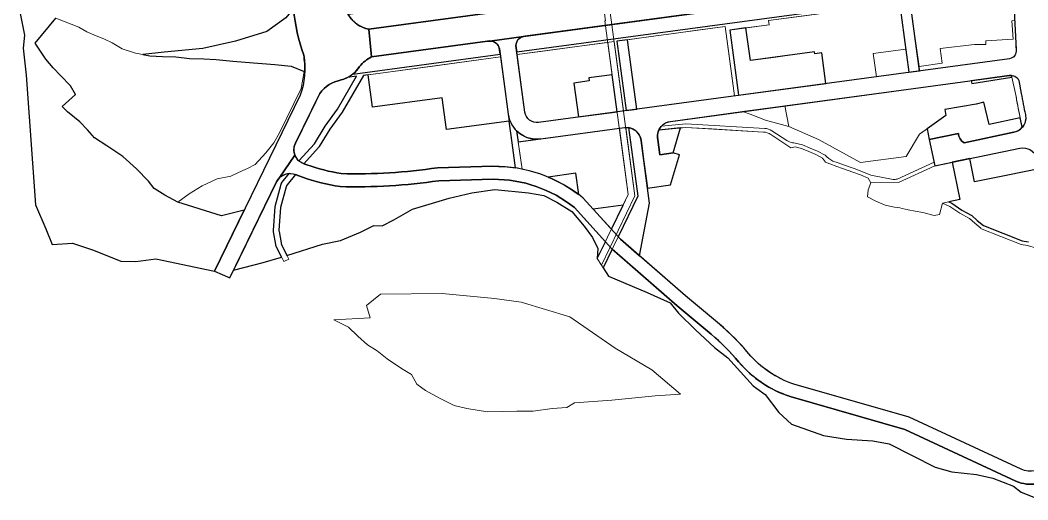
# Model space of a CAD drawing. Header units: metres. Extents: x 459130 to 460115, y 2977178 to 2978387.
# Drawn here: x 459146 to 459689, y 2977178 to 2977437 of the extents above; entities that cross this region are included whole.
import ezdxf

# ---------------------------------------------------------------- set-up
doc = ezdxf.new("R2010")
doc.units = ezdxf.units.M
doc.header["$MEASUREMENT"] = 0
for name, color, linetype, lineweight, true_color in [('AMENITIES', 7, 'Continuous', 0, 0xa9c7db), ('CHHUZHING PLOT', 7, 'Continuous', 0, 0xf8f591), ('PROPOSED STREAM', 7, 'Continuous', 0, 0xbee8ff), ('REGISTERED PLOT', 7, 'Continuous', 0, 0xf2eadb)]:
    doc.layers.add(name, color=color, linetype=linetype, lineweight=lineweight, true_color=true_color)
for name, color, linetype, lineweight in [('FOOTPATH', 42, 'Continuous', 0), ('FOREST AND STEEP SLOPE', 74, 'Continuous', 0), ('PARKING', 253, 'Continuous', 0), ('ROAD', 7, 'Continuous', 30)]:
    doc.layers.add(name, color=color, linetype=linetype, lineweight=lineweight)
doc.layers.add('OPEN SPACE WITHIN SETTLEMENTS', color=7, linetype='Continuous', true_color=0x94bd10)
doc.layers.add('PROPOSED SERVICES', color=7, linetype='Continuous', true_color=0xc2adcc)

msp = doc.modelspace()

# ---------------------------------------------------------------- linework, layer by layer
at = {"layer": 'AMENITIES', "elevation": -10223.16}
msp.add_lwpolyline([(459297.4, 2977396.48, 0.07624), (459299.84, 2977409.07), (459299.48, 2977409.24), (459297.82, 2977399.97), (459286.23, 2977376.07), (459283.08, 2977370.69), (459278.76, 2977365.44), (459273.17, 2977359.15), (459268.95, 2977356.9), (459266.46, 2977355.74), (459259.95, 2977352.75), (459252.64, 2977351.25), (459244.57, 2977347.51), (459237.55, 2977343.16), (459231.36, 2977338.82), (459254.91, 2977331.46), (459267.19, 2977334.5)], format="xyb", close=True, dxfattribs=at)
at = {"layer": 'CHHUZHING PLOT', "elevation": -10223.16}
msp.add_lwpolyline([(459266.46, 2977355.74), (459259.95, 2977352.75), (459252.64, 2977351.25), (459244.57, 2977347.51), (459237.55, 2977343.16), (459231.36, 2977338.82), (459224.4, 2977342.57), (459218.72, 2977346.18), (459215.55, 2977350.1), (459209.07, 2977356.73), (459201.78, 2977363.37), (459193.12, 2977369.21), (459186.54, 2977373.4), (459182.79, 2977377.8), (459178.67, 2977382.03), (459171.95, 2977387.46), (459169.11, 2977390.33), (459176.27, 2977396.76), (459173.66, 2977401.49), (459168.33, 2977406.94), (459164.26, 2977411.09), (459160.21, 2977415.9), (459154.6, 2977424.56), (459165.74, 2977438.03), (459178.11, 2977433.17), (459182.3, 2977430.61), (459187.43, 2977428.41), (459191.59, 2977426.72), (459196.09, 2977424.61), (459201.44, 2977421.36), (459208.59, 2977419.07), (459216.26, 2977417.65), (459223.13, 2977417.28), (459230.37, 2977417.13), (459237.73, 2977416.22), (459245.47, 2977416.02), (459252.08, 2977415.6), (459260.99, 2977414.77), (459267.67, 2977414.22), (459283.62, 2977413.06), (459292.5, 2977412.02), (459299.48, 2977409.24), (459297.82, 2977399.97), (459286.23, 2977376.07), (459283.08, 2977370.69), (459278.76, 2977365.44), (459273.17, 2977359.15), (459268.95, 2977356.9)], close=True, dxfattribs=at)
msp.add_lwpolyline([(459694.15, 2977314.04), (459689.36, 2977315.4), (459685.84, 2977315.94), (459664.02, 2977324.62), (459664.09, 2977324.8), (459660.84, 2977327.42), (459658.07, 2977329.98), (459652.76, 2977332.76), (459647.42, 2977336.48), (459643.53, 2977338.23), (459641.86, 2977332.11), (459638.94, 2977331.5), (459632.94, 2977333.12), (459628.77, 2977333.99), (459624.89, 2977334.7), (459621.7, 2977335.37), (459620.5, 2977335.63), (459617.64, 2977336.01), (459612.59, 2977337.08), (459607.57, 2977339.23), (459603.05, 2977341.62), (459603.34, 2977345.36), (459604.9, 2977349.09), (459603.41, 2977351.69), (459599.26, 2977353.41), (459595.23, 2977354.96), (459589.51, 2977356.94), (459586.53, 2977358.01), (459582.69, 2977359.45), (459580.37, 2977360.39), (459578.86, 2977362.53), (459575.23, 2977364.42), (459571.36, 2977366.02), (459567.42, 2977367.72), (459564.06, 2977368.52), (459561.83, 2977368.12), (459550.92, 2977375.28, 0.131394), (459547, 2977376.58), (459519.23, 2977378.21), (459505.16, 2977379.04), (459502.29, 2977378.75), (459498.35, 2977365.32), (459501.69, 2977364.34), (459496.91, 2977348.04), (459484.54, 2977346.34), (459485.64, 2977338.19), (459480.28, 2977309.74), (459504.95, 2977288.19), (459523.35, 2977272.95, -0.039488), (459539.14, 2977257.01, 0.125504), (459561.01, 2977241.51, 0.011892), (459563.44, 2977240.64), (459617.21, 2977225.24), (459625.57, 2977222.84), (459685.86, 2977194.78, 0.330798), (459699.88, 2977197.67)], format="xyb", dxfattribs=at)
at = {"layer": 'FOOTPATH'}
for points in [[(459550.05, 2977434.37), (459549.75, 2977436.62), (459676.93, 2977453.82), (459676.93, 2977453.82), (459675.64, 2977455.15), (459414.04, 2977419.78), (459414.24, 2977418.29), (459466.47, 2977425.35), (459471.53, 2977387.95), (459473.01, 2977388.15), (459467.95, 2977425.55), (459526.38, 2977433.45), (459531.41, 2977396.05), (459533.6, 2977396.35), (459528.85, 2977431.51)], [(459474.26, 2977378.93), (459472.74, 2977379), (459477.71, 2977342.18), (459459.67, 2977304.86), (459460.61, 2977303.36), (459479.26, 2977341.94)]]:
    msp.add_lwpolyline(points, close=True, dxfattribs=at)
for points in [[(459313.36, 2977378.12), (459319.92, 2977387.3), (459331.55, 2977407.11), (459405.32, 2977417.08), (459405.12, 2977418.57), (459325.72, 2977407.83), (459322.8, 2977405.92), (459327.77, 2977406.6), (459317.4, 2977388.94), (459310.86, 2977379.77), (459305.06, 2977370.29), (459296.67, 2977360.99), (459299.32, 2977359.44), (459307.29, 2977368.28, 0.046372), (459307.62, 2977368.72)], [(459413.93, 2977377.22, -0.164787), (459409.51, 2977386.12), (459413.42, 2977357.2, -0.011861), (459416.99, 2977356.55)], [(459505.12, 2977381.04), (459491.97, 2977379.73), (459490.57, 2977377.58), (459505.16, 2977379.04), (459547, 2977376.58, -0.131394), (459550.92, 2977375.28), (459561.83, 2977368.12), (459564.06, 2977368.52), (459567.42, 2977367.72), (459571.36, 2977366.02), (459575.23, 2977364.42), (459578.86, 2977362.53), (459580.39, 2977360.38), (459582.69, 2977359.45), (459586.53, 2977358.01), (459589.51, 2977356.94), (459595.23, 2977354.96), (459599.26, 2977353.41), (459603.41, 2977351.69), (459604.9, 2977349.09), (459619.75, 2977349.32), (459639.31, 2977358.3), (459638.89, 2977360.3), (459619.05, 2977351.21, -0.103642), (459616.93, 2977351.02), (459604.8, 2977353.27), (459600.01, 2977355.26), (459595.92, 2977356.84), (459590.18, 2977358.82), (459587.22, 2977359.89), (459584.4, 2977360.94, -0.078243), (459580.21, 2977364.08), (459576.08, 2977366.24), (459572.13, 2977367.86), (459568.05, 2977369.63), (459564.12, 2977370.57, -0.015911), (459562.66, 2977370.77, -0.103223), (459559.62, 2977371.97), (459551.57, 2977377.25, 0.131394), (459547.65, 2977378.55)], [(459289.83, 2977347.03, -0.100608), (459290.37, 2977348.09), (459294.77, 2977353.68), (459291.38, 2977354.23), (459287.63, 2977349.47, 0.100608), (459287.1, 2977348.4), (459283.81, 2977336.35), (459282.89, 2977323.57, 0.062314), (459282.93, 2977322.83), (459284.18, 2977315.87, 0.069495), (459284.44, 2977315.08), (459288.54, 2977306.7), (459291.24, 2977308.01), (459287.32, 2977316.02, -0.069495), (459287.06, 2977316.81), (459285.95, 2977322.99, -0.062314), (459285.91, 2977323.73), (459286.78, 2977335.84)]]:
    msp.add_lwpolyline(points, format="xyb", close=True, dxfattribs=at)
msp.add_lwpolyline([(459689.79, 2977317.36), (459686.36, 2977317.89), (459665.62, 2977326.14), (459662.15, 2977328.94), (459659.23, 2977331.63), (459653.8, 2977334.47), (459648.41, 2977338.22), (459646.85, 2977338.92), (459643.53, 2977338.23), (459647.42, 2977336.48), (459652.76, 2977332.76), (459658.07, 2977329.98), (459660.84, 2977327.42), (459664.09, 2977324.8), (459664.02, 2977324.62), (459685.84, 2977315.94), (459689.36, 2977315.4), (459694.15, 2977314.04)], dxfattribs=at)
at = {"layer": 'FOREST AND STEEP SLOPE', "elevation": -20446.32}
msp.add_lwpolyline([(459165.74, 2977438.03), (459178.11, 2977433.17), (459182.3, 2977430.61), (459187.43, 2977428.41), (459191.59, 2977426.72), (459196.09, 2977424.61), (459201.44, 2977421.36), (459208.59, 2977419.07), (459212.57, 2977418.33), (459224.11, 2977419.69), (459244.87, 2977421.57), (459262.51, 2977425.47), (459279.36, 2977430.77), (459289.66, 2977438.11)], dxfattribs=at)
msp.add_lwpolyline([(459636.34, 2977372.49), (459635.13, 2977378.25), (459631.14, 2977375.39), (459623.97, 2977363.33), (459599.37, 2977360.07), (459576.62, 2977372.53), (459560.73, 2977379.62), (459548.12, 2977383.03), (459539.82, 2977386.22), (459535.7, 2977387.55), (459496.83, 2977382.29, 0.175511), (459491.97, 2977379.73), (459505.12, 2977381.04), (459547.65, 2977378.55, -0.131392), (459551.57, 2977377.25), (459559.62, 2977371.97, 0.103223), (459562.66, 2977370.77, 0.015911), (459564.12, 2977370.57), (459568.05, 2977369.63), (459572.13, 2977367.86), (459576.08, 2977366.24), (459580.21, 2977364.08, 0.078243), (459584.4, 2977360.94), (459587.22, 2977359.89), (459590.18, 2977358.82), (459595.92, 2977356.84), (459600.01, 2977355.26), (459604.8, 2977353.27), (459616.93, 2977351.02, 0.103642), (459619.05, 2977351.21), (459638.89, 2977360.3), (459636.34, 2977372.49, 0)], format="xyb", close=True, dxfattribs=at)
at = {"layer": 'OPEN SPACE WITHIN SETTLEMENTS', "elevation": -20446.32}
for points in [[(459413.74, 2977422.02), (459414.04, 2977419.78), (459675.64, 2977455.15, 0.203951), (459660.21, 2977460.88), (459418.52, 2977428.19, 0.459232), (459413.74, 2977422.02)], [(459705.1, 2977193.01, -0.330798), (459682.9, 2977188.43), (459623.12, 2977216.26), (459561.38, 2977233.95), (459560.44, 2977234.26), (459560.27, 2977234.32), (459560.15, 2977234.36), (459560.07, 2977234.39), (459559.97, 2977234.43), (459559.82, 2977234.48), (459559.63, 2977234.55), (459559.54, 2977234.58), (459559.47, 2977234.61), (459559.38, 2977234.64), (459559.25, 2977234.69), (459559.11, 2977234.74), (459559.08, 2977234.75), (459559.06, 2977234.76), (459559.05, 2977234.76), (459559.05, 2977234.76), (459558.97, 2977234.79), (459557.55, 2977235.34), (459557.55, 2977235.35), (459557.55, 2977235.35), (459557.55, 2977235.35), (459557.55, 2977235.35), (459557.55, 2977235.35), (459557.28, 2977235.46), (459557.07, 2977235.54), (459556.66, 2977235.71), (459556.19, 2977235.92), (459555.6, 2977236.17), (459554.93, 2977236.47), (459554.07, 2977236.88), (459552.91, 2977237.44), (459551.32, 2977238.28), (459548.94, 2977239.64), (459546.73, 2977241.03), (459546.67, 2977241.06), (459545.8, 2977241.66), (459545.04, 2977242.18), (459545.07, 2977242.16), (459544.86, 2977242.31), (459542.49, 2977244.09), (459542.46, 2977244.12), (459541.94, 2977244.53), (459541.51, 2977244.88), (459538.33, 2977247.57), (459533.55, 2977252.62, 0.043692), (459518.84, 2977267.6), (459500.42, 2977282.86), (459465.46, 2977313.39), (459460.61, 2977303.36), (459463.4, 2977298.93), (459484.27, 2977290.09), (459496.79, 2977284.55), (459501.28, 2977278.97), (459510.45, 2977269.87), (459520.6, 2977260.36), (459527.78, 2977254.81), (459541.52, 2977239.75), (459543.48, 2977238.35), (459547.97, 2977235.15), (459555.2, 2977225.39), (459562.06, 2977219.07), (459579.37, 2977212.93), (459591.77, 2977210.97), (459605.99, 2977210.06), (459614.75, 2977208.42), (459639.46, 2977195.92), (459648.52, 2977193.31), (459661.75, 2977192.02), (459670.62, 2977189.92), (459681.8, 2977185.6), (459685.89, 2977182.45), (459696.32, 2977178.27)]]:
    msp.add_lwpolyline(points, format="xyb", dxfattribs=at)
at = {"layer": 'OPEN SPACE WITHIN SETTLEMENTS'}
for points in [[(459446.66, 2977453.05), (459446.18, 2977456.57), (459323.16, 2977439.93, 0.204787), (459334.29, 2977431.96), (459441, 2977446.39, 0.32295)], [(459327.77, 2977406.6), (459322.8, 2977405.92, -0.054333), (459319.45, 2977404.65, 0.187139), (459307.86, 2977397.4), (459305.76, 2977393.09), (459294.75, 2977370.51, 0.338138), (459296.67, 2977360.99), (459305.06, 2977370.29), (459310.86, 2977379.77), (459317.4, 2977388.94)]]:
    msp.add_lwpolyline(points, format="xyb", close=True, dxfattribs=at)
for points, elevation in [([(459626.08, 2977446.94), (459620.32, 2977446.16), (459625.38, 2977408.76), (459631.14, 2977409.54)], -20446.32), ([(459578.37, 2977419.19), (459574.71, 2977418.7), (459574.56, 2977419.82), (459539.95, 2977415.14), (459537.57, 2977432.69), (459528.85, 2977431.51), (459533.6, 2977396.35), (459580.6, 2977402.7), (459578.37, 2977419.19)], -10223.16), ([(459473.72, 2977426.33), (459467.95, 2977425.55), (459473.01, 2977388.15), (459478.78, 2977388.93), (459476.09, 2977408.84)], -20446.32), ([(459465.45, 2977407.4), (459452.93, 2977405.71), (459453.15, 2977404.08), (459444.82, 2977402.95), (459447.29, 2977384.68), (459468.14, 2977387.5)], -20446.32), ([(459502.29, 2977378.75), (459490.57, 2977377.58), (459490.21, 2977376.62), (459490.08, 2977376.11), (459489.91, 2977375.07), (459489.88, 2977373.98), (459490.09, 2977372.47), (459491.19, 2977364.34), (459498.35, 2977365.32), (459502.29, 2977378.75)], -9995.45), ([(459471.37, 2977337.13), (459455.26, 2977335.03), (459465.09, 2977324.15)], -20446.32)]:
    msp.add_lwpolyline(points, close=True, dxfattribs=dict(at, elevation=elevation))
for points, elevation in [([(459146.45, 2977440.45), (459148.79, 2977428.84), (459148.1, 2977421.78), (459149.68, 2977407.24), (459154.78, 2977337.24), (459160.22, 2977324.34), (459163.72, 2977315.89), (459174.63, 2977316.63), (459186.03, 2977312.8), (459200.78, 2977306.99), (459208.72, 2977306.8), (459219.55, 2977308.25), (459251.15, 2977301.59), (459267.19, 2977334.5), (459254.91, 2977331.46), (459231.36, 2977338.82), (459224.4, 2977342.57), (459218.72, 2977346.18), (459215.55, 2977350.1), (459209.07, 2977356.73), (459201.78, 2977363.37), (459193.12, 2977369.21), (459186.54, 2977373.4), (459182.79, 2977377.8), (459178.67, 2977382.03), (459171.95, 2977387.46), (459169.11, 2977390.33), (459176.27, 2977396.76), (459173.66, 2977401.49), (459168.33, 2977406.94), (459164.26, 2977411.09), (459160.21, 2977415.9), (459154.6, 2977424.56), (459165.74, 2977438.03)], -20446.32), ([(459696.22, 2977356.97), (459677.76, 2977353.22), (459660.77, 2977349.66), (459658.14, 2977362.24), (459648.61, 2977360.24), (459652.81, 2977340.17), (459646.85, 2977338.92), (459648.41, 2977338.22), (459653.8, 2977334.47), (459659.23, 2977331.63), (459662.15, 2977328.94), (459665.62, 2977326.14), (459686.36, 2977317.89), (459689.79, 2977317.36)], -10223.16)]:
    msp.add_lwpolyline(points, dxfattribs=dict(at, elevation=elevation))
for points, elevation in [([(459404.82, 2977420.81, 0.467313), (459398.37, 2977425.49), (459335.85, 2977417.03, 0.105886), (459329.3, 2977411.9, -0.08238), (459325.72, 2977407.83), (459405.12, 2977418.57)], -20446.32), ([(459411.59, 2977370.76), (459410, 2977382.47), (459376.25, 2977377.9), (459373.94, 2977395.03), (459336.38, 2977389.95), (459334.02, 2977407.44), (459331.55, 2977407.11), (459319.92, 2977387.3), (459313.36, 2977378.12), (459307.62, 2977368.72, -0.046372), (459307.29, 2977368.28), (459299.32, 2977359.44), (459300.93, 2977358.83, 0.042357), (459319.49, 2977354.16, 0.043879), (459371.39, 2977357.29), (459401.21, 2977358.1, -0.040167), (459413.42, 2977357.2)], -10223.16), ([(459680.79, 2977406.18), (459680.6, 2977407.09, 0.064852), (459679.4, 2977406.98), (459658.99, 2977404.22), (459659.32, 2977402.69)], -20446.32), ([(459644.69, 2977388.79), (459645.23, 2977385.5), (459635.13, 2977378.25), (459636.34, 2977372.49), (459652.08, 2977375.78, 0.259476), (459655.11, 2977370.8), (459681.96, 2977376.41, 0.168153), (459686.45, 2977379.1), (459685.36, 2977384.3), (459668.55, 2977380.58), (459665.83, 2977392.66), (459661.7, 2977391.51)], -20446.32), ([(459485.64, 2977338.19), (459481.06, 2977372.09, 0.335437), (459474.26, 2977378.93), (459479.26, 2977341.94), (459468.72, 2977320.13), (459469.97, 2977318.75), (459480.28, 2977309.74)], -20446.32), ([(459413.93, 2977377.22), (459414.82, 2977371.2), (459426.95, 2977372.84, -0.233489)], -20446.32), ([(459284.44, 2977315.08, -0.069493), (459284.18, 2977315.87), (459282.93, 2977322.83, -0.062314), (459282.89, 2977323.57), (459283.81, 2977336.35), (459287.1, 2977348.4, -0.100608), (459287.63, 2977349.47), (459291.38, 2977354.23), (459289.67, 2977353.94), (459286.81, 2977352.48), (459286.24, 2977351.97), (459284.63, 2977349.74), (459261.45, 2977302.17), (459277.41, 2977306.18), (459287.34, 2977309.16), (459284.44, 2977315.08, 0)], -10223.16), ([(459347.88, 2977329.26), (459357.83, 2977334.99), (459377.55, 2977340.91), (459389.89, 2977343.84), (459402.18, 2977345.54), (459420.41, 2977343.76), (459428.64, 2977342.33), (459435.73, 2977338.74), (459443.68, 2977333.72), (459450.42, 2977325.75), (459454.86, 2977319.76), (459457.75, 2977313.82), (459457.46, 2977308.36), (459461.81, 2977317.34), (459445.08, 2977335.85, 0.171983), (459401.32, 2977351.1), (459372, 2977350.31, -0.043913), (459318.83, 2977347.17, -0.043578), (459298.55, 2977352.25), (459294.77, 2977353.68), (459290.37, 2977348.09, 0.100608), (459289.83, 2977347.03), (459286.78, 2977335.84), (459285.91, 2977323.73, 0.062314), (459285.95, 2977322.99), (459287.06, 2977316.81, 0.069495), (459287.32, 2977316.02), (459290.23, 2977310.08), (459309.31, 2977316.15), (459319.06, 2977318.14), (459329.78, 2977322.58), (459337.06, 2977326.18), (459341.54, 2977326.03), (459347.88, 2977329.26, 0)], -10223.16), ([(459445.94, 2977354.3), (459430.94, 2977352.28, -0.062776), (459447.53, 2977342.81)], -20446.32)]:
    msp.add_lwpolyline(points, format="xyb", close=True, dxfattribs=dict(at, elevation=elevation))
at = {"layer": 'PARKING', "elevation": -10223.16}
msp.add_lwpolyline([(459683.13, 2977419.78), (459682.36, 2977436.69), (459680.88, 2977436.59), (459681.54, 2977426.66), (459666.85, 2977425.79), (459666.9, 2977423.68), (459660.77, 2977423.68), (459642.25, 2977421.64), (459643.33, 2977413.65), (459630.81, 2977411.95), (459631.14, 2977409.54), (459679.59, 2977416.09, 0.34232), (459683.13, 2977419.78)], format="xyb", dxfattribs=at)
for points in [[(459623.69, 2977421.2), (459606.14, 2977418.83), (459607.83, 2977406.39), (459625.38, 2977408.76)], [(459558.55, 2977390.64), (459535.7, 2977387.55), (459539.82, 2977386.22), (459548.12, 2977383.03), (459560.73, 2977379.62)]]:
    msp.add_lwpolyline(points, close=True, dxfattribs=at)
msp.add_lwpolyline([(459684.67, 2977404.35, 0.282471), (459680.6, 2977407.09), (459680.79, 2977406.18), (459682.81, 2977397.38, 0.006512), (459684.08, 2977390.45), (459686.45, 2977379.1, 0.232226), (459688.14, 2977385.95, -0.011093), (459685.92, 2977397.32)], format="xyb", close=True, dxfattribs=at)
at = {"layer": 'PROPOSED SERVICES', "elevation": -10223.16}
msp.add_lwpolyline([(459293.83, 2977442.65), (459293.83, 2977443.14), (459289.66, 2977438.11), (459279.36, 2977430.77), (459262.51, 2977425.47), (459244.87, 2977421.57), (459224.11, 2977419.69), (459212.57, 2977418.33), (459216.26, 2977417.65), (459223.13, 2977417.28), (459230.37, 2977417.13), (459237.73, 2977416.22), (459245.47, 2977416.02), (459252.08, 2977415.6), (459260.99, 2977414.77), (459267.67, 2977414.22), (459283.62, 2977413.06), (459292.5, 2977412.02), (459299.48, 2977409.24), (459299.84, 2977409.07, 0.053679), (459299.24, 2977418, -0.061934), (459293.83, 2977442.65)], format="xyb", dxfattribs=at)
at = {"layer": 'PROPOSED STREAM'}
msp.add_lwpolyline([(459473.88, 2977522.94), (459471.18, 2977524.23), (459455.82, 2977491.99, 0.202445), (459455.12, 2977485.91), (459461.92, 2977436.6), (459461.51, 2977436.55), (459474.17, 2977342.92), (459457.46, 2977308.36), (459459.67, 2977304.86), (459477.71, 2977342.18), (459464.89, 2977437), (459458.06, 2977486.56, -0.217863), (459458.48, 2977490.59)], format="xyb", close=True, dxfattribs=at)
at = {"layer": 'REGISTERED PLOT', "elevation": -10223.16}
for points in [[(459676.93, 2977453.82), (459666.84, 2977452.45), (459653.46, 2977450.64), (459653.51, 2977450.24), (459638.63, 2977448.37), (459638.6, 2977448.63), (459626.08, 2977446.94), (459628.44, 2977429.45), (459630.81, 2977411.95), (459643.33, 2977413.65), (459642.25, 2977421.64), (459660.77, 2977423.68), (459666.9, 2977423.68), (459666.85, 2977425.79), (459681.54, 2977426.66), (459680.88, 2977436.59), (459682.36, 2977436.69), (459682.12, 2977441.83, 0.159258)], [(459452.93, 2977405.71), (459465.45, 2977407.4), (459463.08, 2977424.9), (459450.57, 2977423.2), (459426.76, 2977419.98), (459414.24, 2977418.29), (459416.61, 2977400.8), (459418.43, 2977387.33, 0.414214), (459425.74, 2977381.76), (459447.29, 2977384.68), (459444.82, 2977402.95), (459453.15, 2977404.08)], [(459645.23, 2977385.5), (459644.69, 2977388.79), (459661.7, 2977391.51), (459665.83, 2977392.66), (459668.55, 2977380.58), (459685.36, 2977384.3, -0.012324), (459682.81, 2977397.38), (459680.79, 2977406.18), (459659.32, 2977402.69), (459658.99, 2977404.22), (459642.52, 2977402), (459558.55, 2977390.64), (459560.73, 2977379.62), (459576.62, 2977372.53), (459599.37, 2977360.07), (459623.97, 2977363.33), (459631.14, 2977375.39)], [(459469.35, 2977378.58), (459443.06, 2977375.02), (459414.82, 2977371.2), (459416.99, 2977356.55, -0.04791), (459430.94, 2977352.28), (459445.94, 2977354.3), (459447.53, 2977342.81, -0.023063), (459449.91, 2977340.95), (459455.26, 2977335.03), (459471.37, 2977337.13), (459474.17, 2977342.92)], [(459694.41, 2977362.48, 0.384817), (459685.14, 2977367.89), (459675.13, 2977365.79), (459658.14, 2977362.24), (459660.77, 2977349.66), (459677.76, 2977353.22), (459696.22, 2977356.97, -0.005552)]]:
    msp.add_lwpolyline(points, format="xyb", close=True, dxfattribs=at)
for points in [[(459620.32, 2977446.16), (459602.77, 2977443.79), (459602.77, 2977443.79), (459592.3, 2977442.37), (459582.36, 2977441.03), (459571.88, 2977439.61), (459560.82, 2977438.11), (459549.75, 2977436.62), (459550.05, 2977434.37), (459537.57, 2977432.69), (459539.95, 2977415.14), (459552.43, 2977416.83), (459563.49, 2977418.33), (459574.56, 2977419.82), (459574.71, 2977418.7), (459578.37, 2977419.19), (459580.6, 2977402.7), (459594.34, 2977404.56), (459607.83, 2977406.39), (459606.14, 2977418.83), (459623.69, 2977421.2)], [(459528.34, 2977418.88), (459526.38, 2977433.45), (459511.27, 2977431.41), (459511.27, 2977431.41), (459498.76, 2977429.72), (459486.24, 2977428.03), (459473.72, 2977426.33), (459476.09, 2977408.84), (459478.78, 2977388.93), (459504.93, 2977392.47), (459531.41, 2977396.05)], [(459405.32, 2977417.08), (459371.57, 2977412.52), (459334.02, 2977407.44), (459336.38, 2977389.95), (459361.42, 2977393.33), (459373.94, 2977395.03), (459376.25, 2977377.9), (459410, 2977382.47)], [(459648.61, 2977360.24), (459639.31, 2977358.3), (459619.75, 2977349.32), (459604.9, 2977349.09), (459603.34, 2977345.36), (459603.05, 2977341.62), (459607.57, 2977339.23), (459612.59, 2977337.08), (459617.64, 2977336.01), (459620.5, 2977335.63), (459621.7, 2977335.37), (459624.89, 2977334.7), (459628.77, 2977333.99), (459632.94, 2977333.12), (459638.94, 2977331.5), (459641.86, 2977332.11), (459643.53, 2977338.23), (459652.81, 2977340.17)], [(459486.77, 2977248.35), (459467.09, 2977260.06), (459442.73, 2977276.93), (459416.5, 2977284.89), (459401.98, 2977286.77), (459373.87, 2977289.58), (459340.61, 2977289.11), (459333.11, 2977283.02), (459334.99, 2977276.46), (459315.57, 2977275.37), (459323.45, 2977271.43), (459328.38, 2977266.51), (459333.63, 2977261.91), (459338.89, 2977258.63), (459344.14, 2977254.36), (459352.02, 2977249.11), (459357.27, 2977245.83), (459360.23, 2977240.58), (459364.82, 2977237.29), (459372.38, 2977233.03), (459380.26, 2977229.09), (459387.15, 2977227.45), (459398.31, 2977225.81), (459414.07, 2977226.13), (459422.94, 2977226.13), (459433.12, 2977227.45), (459441, 2977228.1), (459445.08, 2977230.55), (459465.22, 2977231.96), (459488.64, 2977234.3), (459502.23, 2977235.24)]]:
    msp.add_lwpolyline(points, close=True, dxfattribs=at)
at = {"layer": 'ROAD'}
for points in [[(459707.18, 2977482.39), (459663.36, 2977476.46), (459461.54, 2977449.17), (459441, 2977446.39), (459334.29, 2977431.96), (459335.85, 2977417.03), (459398.37, 2977425.49, -0.056749), (459399.53, 2977425.64), (459417.67, 2977428.08), (459660.21, 2977460.88), (459712.49, 2977467.97)], [(459293.83, 2977442.65, 0.061934), (459299.24, 2977418, -0.129724), (459297.4, 2977396.48), (459251.15, 2977301.59), (459259.4, 2977297.96), (459284.63, 2977349.74, -0.075417), (459286, 2977351.72), (459294.51, 2977364.05, -0.210806), (459294.75, 2977370.51), (459307.86, 2977397.4, -0.187139), (459319.45, 2977404.65, 0.191627), (459329.3, 2977411.9, -0.105886), (459335.85, 2977417.03), (459334.29, 2977431.96, -0.37515), (459320.7, 2977450.4, -0.025302)], [(459682.12, 2977441.83), (459683.08, 2977421.03, -0.429137), (459679.59, 2977416.09), (459425.74, 2977381.76, -0.414214), (459418.43, 2977387.33), (459413.74, 2977422.02, -0.409666), (459417.67, 2977428.08), (459399.53, 2977425.64, -0.362481), (459404.73, 2977421.48), (459409.51, 2977386.12, 0.414214), (459426.95, 2977372.84), (459472.06, 2977378.94, -0.414214), (459481.06, 2977372.09), (459482.61, 2977360.56), (459484.54, 2977346.34), (459496.91, 2977348.04), (459501.69, 2977364.34), (459498.35, 2977365.32), (459491.19, 2977364.34), (459490.09, 2977372.47, -0.441492), (459496.83, 2977382.29), (459679.4, 2977406.98, -0.353804), (459684.67, 2977404.35), (459685.92, 2977397.32, 0.011093), (459688.14, 2977385.95, -0.41665), (459681.96, 2977376.41), (459655.11, 2977370.8, -0.259476), (459652.08, 2977375.78), (459636.34, 2977372.49), (459639.31, 2977358.3), (459685.14, 2977367.89, -0.384817), (459694.41, 2977362.48, 0.009486)], [(459699.88, 2977197.67, -0.330798), (459685.86, 2977194.78), (459625.57, 2977222.84), (459563.44, 2977240.64, -0.138656), (459538.99, 2977257.18, 0.039093), (459523.35, 2977272.95), (459504.95, 2977288.19), (459469.97, 2977318.75), (459449.91, 2977340.95, 0.174184), (459401.21, 2977358.1), (459371.39, 2977357.29, -0.043879), (459319.49, 2977354.16, -0.042357), (459300.93, 2977358.83), (459299.11, 2977359.52, -0.210806), (459294.51, 2977364.05), (459286, 2977351.72, -0.303425), (459294.66, 2977353.72), (459298.55, 2977352.25, 0.043578), (459318.83, 2977347.17, 0.043913), (459372, 2977350.31), (459401.32, 2977351.1, -0.171983), (459445.08, 2977335.85), (459465.05, 2977313.75), (459500.42, 2977282.86), (459518.84, 2977267.6, -0.039382), (459533.8, 2977252.48, 0.138251), (459561.38, 2977233.95), (459623.12, 2977216.26), (459682.9, 2977188.43, 0.330798), (459705.1, 2977193.01)]]:
    msp.add_lwpolyline(points, format="xyb", dxfattribs=at)

doc.saveas('drawing.dxf')
